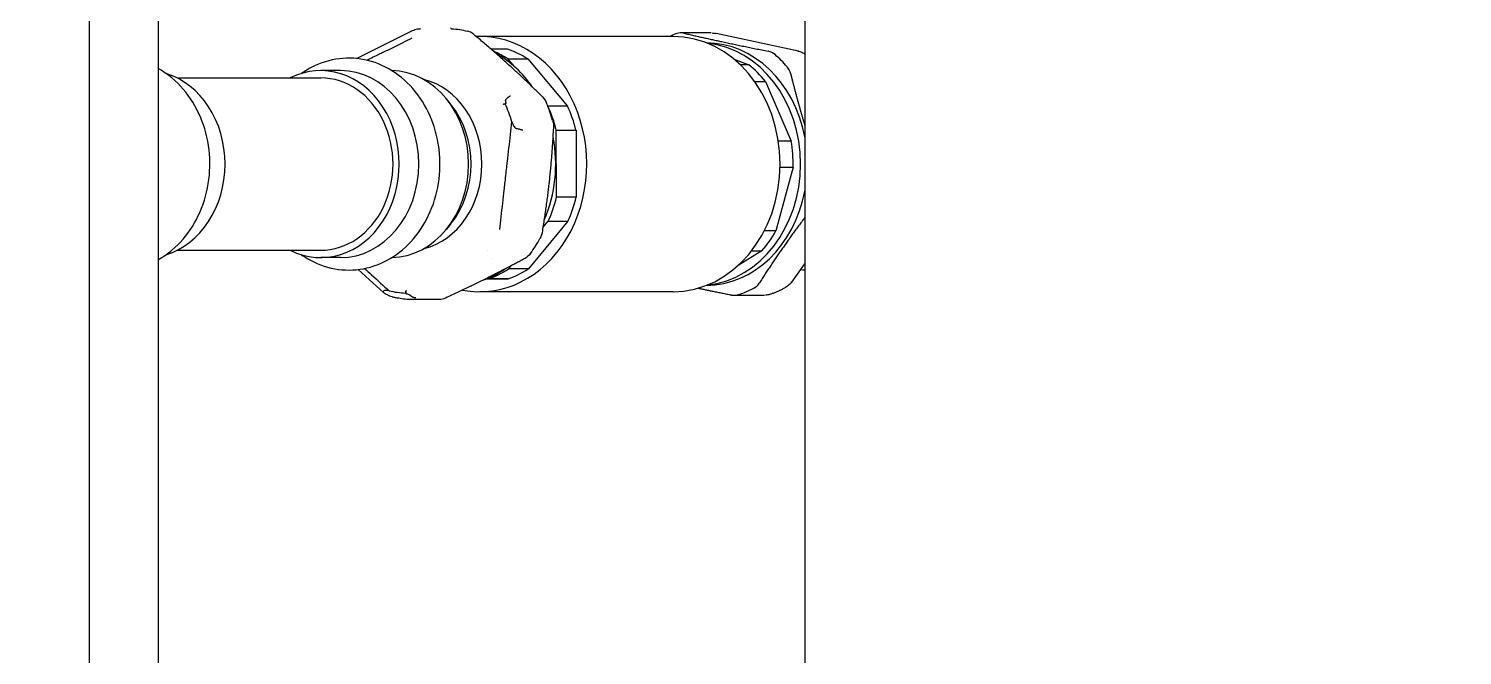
# Model space of a CAD drawing. Header units: millimetres. Extents: x 0 to 157650, y 0 to 89100.
# Drawn here: x 36914.3 to 37363.3, y 75576.4 to 75772.8 of the extents above; entities that cross this region are included whole.
import ezdxf

# ---------------------------------------------------------------- set-up
doc = ezdxf.new("R2010")
doc.units = ezdxf.units.MM
doc.header["$LTSCALE"] = 150
doc.layers.add('Visible', color=7, linetype='Continuous', lineweight=25)

msp = doc.modelspace()

# ---------------------------------------------------------------- linework, layer by layer
at = {"layer": 'Visible', "color": 9, "true_color": 0xc0c0c0}
for p, q in [((36933.24, 77071.66), (36933.24, 75197.38)), ((36954.93, 75197.38), (36954.93, 77071.66)), ((37157.4, 76297.38), (37157.4, 74993.23)), ((37016.93, 75763.47), (37034.33, 75772.15)), ((37034.5, 75772.23), (37034.89, 75772.38)), ((37116.11, 75770.38), (37055.57, 75770.38)), ((37128.04, 75771.49), (37118.63, 75771.49)), ((37129.08, 75771.4), (37129.48, 75771.34)), ((37155.45, 75765.78), (37129.57, 75771.32)), ((37064.26, 75766.42), (37059.08, 75766.42)), ((37155.54, 75765.76), (37155.82, 75765.68)), ((37011.94, 75759.68), (37005.78, 75759.68)), ((37066.45, 75760.92), (37064.42, 75763.33)), ((37064.42, 75763.33), (37070.58, 75763.33)), ((37070.58, 75763.33), (37083.08, 75748.53)), ((37135.23, 75763.24), (37139.81, 75761.5)), ((37139.81, 75761.5), (37137.17, 75761.5)), ((36960.78, 75757.38), (37005.78, 75757.38)), ((37141.69, 75756.24), (37145.03, 75756.24)), ((37145.03, 75756.24), (37153.12, 75737.59)), ((37046.44, 75749.21), (37045.13, 75750.81)), ((37076.91, 75748.53), (37076.84, 75748.63)), ((37083.08, 75748.53), (37076.91, 75748.53)), ((37079.62, 75720.01), (37079.55, 75741.01)), ((37079.55, 75741.01), (37085.72, 75741.01)), ((37085.72, 75741.01), (37085.78, 75720.01)), ((37153.12, 75737.59), (37149.09, 75737.59)), ((37153.69, 75729.46), (37148.35, 75709.45)), ((37149.63, 75729.46), (37153.69, 75729.46)), ((37085.78, 75720.01), (37079.62, 75720.01)), ((37046.44, 75711.55), (37045.13, 75709.95)), ((37083.19, 75712.47), (37070.79, 75697.57)), ((37075.46, 75710.59), (37077.03, 75712.47)), ((37077.03, 75712.47), (37083.19, 75712.47)), ((37148.35, 75709.45), (37144.68, 75709.45)), ((36960.78, 75703.38), (37005.78, 75703.38)), ((37057.98, 75703.38), (37057.98, 75703.38)), ((37143.94, 75703.22), (37136.5, 75698.63)), ((37140.72, 75703.22), (37143.94, 75703.22)), ((37011.94, 75701.08), (37005.78, 75701.08)), ((37025.5, 75690.07), (37017.48, 75697.35)), ((37064.62, 75697.57), (37065.4, 75698.5)), ((37070.79, 75697.57), (37064.62, 75697.57)), ((37153.33, 75693.4), (37157.4, 75699.15)), ((37064.48, 75694.42), (37057.72, 75694.39)), ((37057.79, 75694.42), (37058.32, 75694.42)), ((37058.32, 75694.42), (37064.48, 75694.42)), ((37033.23, 75687.95), (37033.23, 75687.95)), ((37042.9, 75687.94), (37033.57, 75687.94)), ((37116.11, 75690.38), (37055.57, 75690.38)), ((37135.35, 75689.27), (37144.76, 75689.27)), ((37146.33, 75689.54), (37146.33, 75689.54)), ((37151.07, 75691.58), (37151.07, 75691.58))]:
    msp.add_line(p, q, dxfattribs=at)
for centre, major_axis, ratio, start_param, end_param in [((37055.57, 75730.38), (0, -40), 0.838206, 6.122169, 9.457704), ((37127.02, 75730.36), (-0.01, 42.52), 0.838226, 0.276663, 0.344543), ((37116.11, 75730.38), (0, 40), 0.838206, 3.141593, 6.283185), ((37049.41, 75730.38), (0, 37.5), 0.838206, 5.785237, 5.944776), ((37047.5, 75730.38), (0, 38), 0.838206, 5.399218, 5.851665), ((37055.57, 75730.38), (0, 37.5), 0.838206, 5.785237, 6.003047), ((37126.36, 75730.38), (0, 38), 0.838206, 4.938056, 6.276315), ((37124.18, 75730.38), (0, 38), 0.838206, 3.228169, 6.196609), ((37127.01, 75730.37), (-0.01, 42.52), 0.838168, 5.51268, 5.651503), ((37005.78, 75730.38), (0, 29.3), 0.838206, 2.742726, 6.682052), ((37011.94, 75730.38), (0, 29.3), 0.838206, 3.141593, 6.283185), ((37027.53, 75730.38), (0, 29.3), 0.838206, 3.161181, 6.263597), ((37122.27, 75730.38), (0, -37.5), 0.838206, 2.331721, 2.549531), ((36951.25, 75730.38), (0, -29.3), 0.838206, 0.248863, 2.89273), ((37005.78, 75730.38), (0, -27), 0.838206, 0, 3.141593), ((37033.59, 75730.38), (0, 27), 0.838206, 3.340475, 6.084303), ((37030.22, 75730.38), (0, -27), 0.838206, 0.799078, 2.342514), ((37033.59, 75730.38), (0, 40.44), 0.838206, 5.045714, 5.199043), ((37044.65, 75730.37), (0, -42.52), 0.838261, 1.897804, 2.036627), ((37049.41, 75730.38), (0, 37.5), 0.838206, 4.999839, 5.217649), ((37055.57, 75730.38), (0, -37.5), 0.838206, 1.858247, 2.076056), ((37047.5, 75730.38), (0, 38), 0.838206, 4.238497, 4.935725), ((37122.27, 75730.38), (0, -37.5), 0.838206, 1.546323, 1.764133), ((37049.41, 75730.38), (0, 37.5), 0.838206, 4.214441, 4.432251), ((37055.57, 75730.38), (0, -37.5), 0.838206, 1.072848, 1.290658), ((37126.36, 75730.38), (0, -38), 0.838206, 0.006871, 1.34513), ((37044.65, 75730.39), (0.01, -42.52), 0.838253, 0.850442, 0.989265), ((37122.27, 75730.38), (0, -37.5), 0.838206, 0.760924, 0.978734), ((37047.5, 75730.38), (0, -38), 0.838206, 0.278919, 0.523424), ((37049.41, 75730.38), (0, -37.5), 0.838206, 0.28745, 0.50526), ((37047.77, 75730.38), (0, -32.75), 0.838206, 0.437357, 0.437427), ((37055.57, 75730.38), (0, -37.5), 0.838206, 0.28745, 0.50526), ((37033.59, 75730.38), (0, -40.44), 0.838206, 6.092911, 6.246241), ((37127.01, 75730.4), (-0.01, -42.52), 0.838186, 0.276975, 0.415798)]:
    msp.add_ellipse(centre, major_axis=major_axis, ratio=ratio, start_param=start_param, end_param=end_param, dxfattribs=at)
for points, knots in [([(38239.07, 73937.86), (38239.46, 73938.6), (38239.85, 73939.34), (38248.1, 73955.15), (38254.69, 73970.17), (38265.36, 74000.21), (38269.41, 74015.25), (38274.96, 74045.36), (38276.43, 74060.46), (38276.74, 74090.73), (38275.57, 74105.92), (38270.56, 74136.34), (38266.72, 74151.6), (38256.4, 74182.1), (38249.92, 74197.37), (38234.42, 74227.87), (38225.4, 74243.13), (38204.91, 74273.6), (38193.44, 74288.84), (38168.14, 74319.31), (38154.31, 74334.56), (38124.39, 74365.08), (38108.29, 74380.36), (38073.94, 74410.95), (38055.67, 74426.27), (38017.13, 74456.95), (37996.82, 74472.33), (37954.35, 74503.1), (37932.15, 74518.52), (37886.06, 74549.38), (37862.14, 74564.84), (37812.77, 74595.78), (37787.3, 74611.28), (37735.05, 74642.29), (37708.23, 74657.82), (37653.49, 74688.88), (37625.53, 74704.44), (37568.74, 74735.55), (37539.86, 74751.14), (37481.45, 74782.29), (37451.88, 74797.9), (37392.31, 74829.09), (37362.27, 74844.71), (37302.02, 74875.94), (37271.75, 74891.58), (37211.27, 74922.85), (37181.01, 74938.5), (37120.77, 74969.8), (37090.75, 74985.47), (37031.23, 75016.8), (37001.68, 75032.48), (36943.33, 75063.85), (36914.49, 75079.56), (36857.76, 75110.96), (36829.83, 75126.69), (36775.16, 75158.15), (36748.37, 75173.9), (36696.17, 75205.41), (36670.72, 75221.19), (36621.39, 75252.77), (36597.48, 75268.59), (36551.4, 75300.25), (36529.21, 75316.12), (36486.74, 75347.88), (36466.44, 75363.8), (36427.92, 75395.68), (36409.67, 75411.66), (36375.4, 75443.68), (36359.36, 75459.74), (36329.65, 75491.92), (36315.96, 75508.06), (36291.08, 75540.39), (36279.86, 75556.6), (36260.06, 75589.06), (36251.44, 75605.33), (36236.92, 75637.85), (36230.98, 75654.13), (36221.86, 75686.63), (36218.65, 75702.87), (36215.54, 75730.17), (36214.91, 75741.23), (36214.91, 75768.39), (36216.24, 75784.5), (36221.57, 75816.64), (36225.57, 75832.7), (36236.16, 75864.77), (36242.78, 75880.81), (36258.61, 75912.88), (36267.84, 75928.94), (36288.83, 75961.03), (36300.62, 75977.09), (36326.65, 76009.2), (36340.92, 76025.26), (36371.78, 76057.33), (36388.4, 76073.36), (36423.82, 76105.36), (36442.65, 76121.35), (36482.32, 76153.26), (36503.19, 76169.21), (36539.36, 76195.62), (36554.15, 76206.12), (36569.33, 76216.6)], [233.696374, 233.696374, 233.696374, 233.696374, 234.19462, 234.19462, 244.352081, 244.352081, 254.585345, 254.585345, 264.906306, 264.906306, 275.291368, 275.291368, 285.679992, 285.679992, 296.008646, 296.008646, 306.248979, 306.248979, 316.411052, 316.411052, 326.52219, 326.52219, 336.609069, 336.609069, 346.690891, 346.690891, 356.779246, 356.779246, 366.880128, 366.880128, 376.996012, 376.996012, 387.127394, 387.127394, 397.273773, 397.273773, 407.434241, 407.434241, 417.607804, 417.607804, 427.793556, 427.793556, 437.990759, 437.990759, 448.198883, 448.198883, 458.41762, 458.41762, 468.646888, 468.646888, 478.886838, 478.886838, 489.137851, 489.137851, 499.400537, 499.400537, 509.675721, 509.675721, 519.9644, 519.9644, 530.26764, 530.26764, 540.586359, 540.586359, 550.920897, 550.920897, 561.270226, 561.270226, 571.63061, 571.63061, 581.993649, 581.993649, 592.344121, 592.344121, 602.659358, 602.659358, 612.913544, 612.913544, 623.089587, 623.089587, 630.01079, 630.01079, 640.084209, 640.084209, 650.159607, 650.159607, 660.284002, 660.284002, 670.483975, 670.483975, 680.757804, 680.757804, 691.084976, 691.084976, 701.440329, 701.440329, 711.803371, 711.803371, 722.160965, 722.160965, 728.990178, 728.990178, 728.990178, 728.990178]), ([(36581.45, 76178.22), (36559.74, 76162.96), (36538.91, 76147.69), (36499.02, 76117.07), (36479.95, 76101.69), (36443.99, 76071.03), (36427.07, 76055.71), (36395.53, 76025.19), (36380.89, 76009.95), (36353.98, 75979.58), (36341.71, 75964.42), (36319.6, 75934.2), (36309.75, 75919.12), (36292.55, 75889.03), (36285.19, 75873.99), (36272.99, 75843.96), (36268.16, 75828.93), (36261.05, 75798.85), (36258.78, 75783.77), (36256.87, 75753.56), (36257.23, 75738.4), (36260.62, 75708.02), (36263.65, 75692.78), (36272.36, 75662.29), (36278.04, 75647.02), (36291.99, 75616.51), (36300.24, 75601.26), (36319.24, 75570.78), (36329.97, 75555.54), (36353.83, 75525.08), (36366.95, 75509.83), (36395.48, 75479.34), (36410.91, 75464.07), (36443.93, 75433.51), (36461.55, 75418.2), (36498.84, 75387.56), (36518.54, 75372.2), (36559.84, 75341.46), (36581.48, 75326.05), (36626.5, 75295.22), (36649.92, 75279.77), (36698.32, 75248.86), (36723.34, 75233.37), (36774.76, 75202.39), (36801.19, 75186.87), (36855.21, 75155.82), (36882.85, 75140.28), (36939.06, 75109.18), (36967.68, 75093.6), (37025.65, 75062.46), (37055.04, 75046.86), (37114.3, 75015.68), (37144.22, 75000.07), (37204.32, 74968.85), (37234.54, 74953.22), (37295, 74921.96), (37325.29, 74906.32), (37385.65, 74875.03), (37415.77, 74859.37), (37475.56, 74828.05), (37505.27, 74812.37), (37564.03, 74781.01), (37593.11, 74765.32), (37650.38, 74733.92), (37678.61, 74718.2), (37733.96, 74686.76), (37761.11, 74671.02), (37814.11, 74639.53), (37839.99, 74623.76), (37890.23, 74592.2), (37914.63, 74576.4), (37961.73, 74544.77), (37984.47, 74528.92), (38028.07, 74497.19), (38048.97, 74481.29), (38088.72, 74449.46), (38107.61, 74433.5), (38143.2, 74401.52), (38159.93, 74385.49), (38191.06, 74353.37), (38205.48, 74337.26), (38231.86, 74304.98), (38243.84, 74288.79), (38265.21, 74256.37), (38274.63, 74240.12), (38290.78, 74207.61), (38297.54, 74191.33), (38308.32, 74158.82), (38312.36, 74142.56), (38317.68, 74110.31), (38319, 74094.29), (38319, 74062.19), (38317.66, 74046.08), (38312.33, 74013.93), (38308.34, 73997.87), (38297.74, 73965.8), (38291.12, 73949.75), (38277.32, 73921.78), (38270.68, 73909.81), (38263.36, 73897.87)], [0, 0, 0, 0, 10.007682, 10.007682, 20.114017, 20.114017, 30.206515, 30.206515, 40.289731, 40.289731, 50.372958, 50.372958, 60.472328, 60.472328, 70.611639, 70.611639, 80.818631, 80.818631, 91.112273, 91.112273, 101.482067, 101.482067, 111.877277, 111.877277, 122.230255, 122.230255, 132.498979, 132.498979, 142.682988, 142.682988, 152.806635, 152.806635, 162.898146, 162.898146, 172.979416, 172.979416, 183.064332, 183.064332, 193.160445, 193.160445, 203.271153, 203.271153, 213.397437, 213.397437, 223.539018, 223.539018, 233.695058, 233.695058, 243.864553, 243.864553, 254.046544, 254.046544, 264.240224, 264.240224, 274.444986, 274.444986, 284.660442, 284.660442, 294.886432, 294.886432, 305.123024, 305.123024, 315.370519, 315.370519, 325.629448, 325.629448, 335.900562, 335.900562, 346.1848, 346.1848, 356.483213, 356.483213, 366.796787, 366.796787, 377.1261, 377.1261, 387.470665, 387.470665, 397.827789, 397.827789, 408.190814, 408.190814, 418.546918, 418.546918, 428.875714, 428.875714, 439.15154, 439.15154, 449.352886, 449.352886, 459.367363, 459.367363, 469.442868, 469.442868, 479.517934, 479.517934, 489.64154, 489.64154, 497.243046, 497.243046, 497.243046, 497.243046]), ([(37034.31, 75769.82), (37032.36, 75768.85), (37030.17, 75767.76), (37027.89, 75766.64), (37026.76, 75766.08), (37025.66, 75765.55), (37024.68, 75765.07), (37023.71, 75764.59), (37022.61, 75764.05), (37021.14, 75763.34), (37020.84, 75763.19), (37020.55, 75763.05), (37020.27, 75762.91)], [0, 0, 0, 0, 0.25, 0.25, 0.25, 0.375, 0.375, 0.375, 0.5, 0.5, 0.5, 0.526111, 0.526111, 0.526111, 0.526111]), ([(37034.89, 75772.38), (37035.42, 75772.59), (37035.98, 75772.73), (37036.73, 75772.81), (37036.92, 75772.82), (37037.12, 75772.82)], [0, 0, 0, 0, 0.1711898, 0.1711898, 0.2319281, 0.2319281, 0.2319281, 0.2319281]), ([(37046.72, 75772.81), (37047.59, 75772.75), (37048.47, 75772.65), (37050.1, 75772.39), (37050.87, 75772.24), (37051.62, 75772.06)], [10.1071965, 10.1071965, 10.1071965, 10.1071965, 10.4091804, 10.4091804, 10.6710732, 10.6710732, 10.6710732, 10.6710732]), ([(37053.76, 75770.95), (37053.74, 75770.97), (37053.71, 75771), (37053.04, 75771.54), (37052.32, 75771.9), (37051.62, 75772.06)], [0.7579553, 0.7579553, 0.7579553, 0.7579553, 0.7685595, 0.7685595, 1.0213506, 1.0213506, 1.0213506, 1.0213506]), ([(37119.47, 75771.4), (37119.44, 75771.4), (37119.41, 75771.41), (37118.7, 75771.56), (37117.96, 75771.49), (37117.28, 75771.26)], [0.7579553, 0.7579553, 0.7579553, 0.7579553, 0.7685595, 0.7685595, 1.0213512, 1.0213512, 1.0213512, 1.0213512]), ([(37148.05, 75764.68), (37147.48, 75765.18), (37146.76, 75765.55), (37145.95, 75765.73), (37145.92, 75765.74), (37145.89, 75765.75)], [-1.0213512, -1.0213512, -1.0213512, -1.0213512, -0.7685595, -0.7685595, -0.7579553, -0.7579553, -0.7579553, -0.7579553]), ([(37155.23, 75765.81), (37155.24, 75765.81), (37155.24, 75765.81), (37155.3, 75765.81), (37155.37, 75765.8), (37155.47, 75765.78), (37155.51, 75765.77), (37155.54, 75765.76)], [-0.23832717, -0.23832717, -0.23832717, -0.23832717, -0.23741643, -0.23741643, -0.20850754, -0.20850754, -0.19185015, -0.19185015, -0.19185015, -0.19185015]), ([(37155.81, 75765.68), (37156.24, 75765.56), (37156.65, 75765.36), (37157.15, 75765.05), (37157.28, 75764.96), (37157.4, 75764.87)], [0, 0, 0, 0, 0.1471962, 0.1471962, 0.1962111, 0.1962111, 0.1962111, 0.1962111]), ([(36954.93, 75700.49), (36956.43, 75701.33), (36957.85, 75702.32), (36961.66, 75705.51), (36963.82, 75708.02), (36967.39, 75713.73), (36968.78, 75716.94), (36970.64, 75723.73), (36971.09, 75727.31), (36971, 75734.46), (36970.45, 75738.04), (36968.4, 75744.81), (36966.9, 75748.01), (36963.08, 75753.67), (36960.78, 75756.15), (36957.13, 75758.93), (36956.05, 75759.64), (36954.93, 75760.27)], [0.439782, 0.439782, 0.439782, 0.439782, 0.611404, 0.611404, 0.929492, 0.929492, 1.255841, 1.255841, 1.586187, 1.586187, 1.917513, 1.917513, 2.247632, 2.247632, 2.573282, 2.573282, 2.701811, 2.701811, 2.701811, 2.701811]), ([(37040.98, 75742.96), (37039.82, 75746.27), (37038.19, 75749.38), (37034.15, 75754.81), (37031.75, 75757.15), (37026.45, 75760.78), (37023.56, 75762.1), (37017.63, 75763.57), (37014.59, 75763.76), (37008.64, 75763.05), (37005.73, 75762.14), (37001.91, 75760.19), (37000.82, 75759.53), (36999.77, 75758.79)], [0, 0, 0, 0, 0.329182, 0.329182, 0.65356, 0.65356, 0.968924, 0.968924, 1.275246, 1.275246, 1.579918, 1.579918, 1.707097, 1.707097, 1.707097, 1.707097]), ([(37152.98, 75758.61), (37152.97, 75758.65), (37152.96, 75758.68), (37152.73, 75759.54), (37152.33, 75760.29), (37151.83, 75760.88)], [-1.2847473, -1.2847473, -1.2847473, -1.2847473, -1.2741431, -1.2741431, -1.0213514, -1.0213514, -1.0213514, -1.0213514]), ([(37063.66, 75750.33), (37063.67, 75750.41), (37063.69, 75750.48), (37063.74, 75750.58), (37063.76, 75750.62), (37063.78, 75750.65)], [-0.08169384, -0.08169384, -0.08169384, -0.08169384, -0.05871853, -0.05871853, -0.04561007, -0.04561007, -0.04561007, -0.04561007]), ([(37063.78, 75750.65), (37063.81, 75750.69), (37063.84, 75750.72), (37063.87, 75750.75), (37063.9, 75750.79), (37063.94, 75750.82), (37063.97, 75750.86), (37064.03, 75750.92), (37064.1, 75750.99), (37064.16, 75751.05), (37064.22, 75751.11), (37064.28, 75751.16), (37064.35, 75751.22), (37064.41, 75751.27), (37064.47, 75751.32), (37064.53, 75751.37), (37064.58, 75751.4), (37064.62, 75751.44), (37064.67, 75751.48), (37064.73, 75751.52), (37064.8, 75751.56), (37064.86, 75751.6), (37064.94, 75751.65), (37065.01, 75751.69), (37065.08, 75751.72), (37065.13, 75751.74), (37065.19, 75751.76), (37065.23, 75751.77)], [0.0000448, 0.0000448, 0.0000448, 0.0000448, 0.0530547, 0.0530547, 0.0530547, 0.1165912, 0.1165912, 0.1165912, 0.2330323, 0.2330323, 0.2330323, 0.3495525, 0.3495525, 0.3495525, 0.4657404, 0.4657404, 0.4657404, 0.5627145, 0.5627145, 0.5627145, 0.694046, 0.694046, 0.694046, 0.8679399, 0.8679399, 0.8679399, 1, 1, 1, 1]), ([(37075.12, 75751.55), (37075.14, 75751.53), (37075.17, 75751.5), (37075.72, 75750.93), (37076.17, 75750.22), (37076.49, 75749.47)], [-1.2847473, -1.2847473, -1.2847473, -1.2847473, -1.2741431, -1.2741431, -1.0213514, -1.0213514, -1.0213514, -1.0213514]), ([(37063.56, 75749.29), (37063.45, 75749.26), (37063.32, 75749.21), (37063.1, 75749.14), (37062.99, 75749.09), (37062.88, 75749.04)], [-0.08252259, -0.08252259, -0.08252259, -0.08252259, -0.04276846, -0.04276846, -0.00000216, -0.00000216, -0.00000216, -0.00000216]), ([(37063.09, 75749.13), (37063.09, 75749.13), (37063.09, 75749.13), (37063.09, 75749.13), (37063.09, 75749.13), (37063.1, 75749.13), (37063.1, 75749.13), (37063.1, 75749.13), (37063.1, 75749.14), (37063.11, 75749.14), (37063.11, 75749.14), (37063.12, 75749.14)], [0, 0, 0, 0, 0.000203256, 0.000203256, 0.000406003, 0.000406003, 0.000824398, 0.000824398, 0.001682502, 0.001682502, 0.002980989, 0.002980989, 0.002980989, 0.002980989]), ([(37063.12, 75749.14), (37063.13, 75749.15), (37063.14, 75749.15), (37063.2, 75749.17), (37063.25, 75749.19), (37063.33, 75749.22), (37063.36, 75749.23), (37063.38, 75749.24)], [0.02926263, 0.02926263, 0.02926263, 0.02926263, 0.03366743, 0.03366743, 0.05102099, 0.05102099, 0.06001542, 0.06001542, 0.06001542, 0.06001542]), ([(37063.77, 75749.33), (37063.74, 75749.33), (37063.7, 75749.32), (37063.62, 75749.31), (37063.59, 75749.3), (37063.56, 75749.29)], [-0.01957233, -0.01957233, -0.01957233, -0.01957233, -0.0100574, -0.0100574, -0.00001906, -0.00001906, -0.00001906, -0.00001906]), ([(37063.66, 75750.33), (37063.64, 75750.2), (37063.64, 75750.05), (37063.67, 75749.72), (37063.72, 75749.52), (37063.77, 75749.33)], [-0.1818308, -0.1818308, -0.1818308, -0.1818308, -0.1388269, -0.1388269, -0.078892, -0.078892, -0.078892, -0.078892]), ([(36999.77, 75701.97), (37000.34, 75701.57), (37000.93, 75701.19), (37004.22, 75699.23), (37007.16, 75698.12), (37013.14, 75697.04), (37016.17, 75697.05), (37022.07, 75698.16), (37024.93, 75699.25), (37030.24, 75702.4), (37032.69, 75704.49), (37036.95, 75709.46), (37038.74, 75712.37), (37041.47, 75718.72), (37042.39, 75722.17), (37043.25, 75729.24), (37043.19, 75732.86), (37042.28, 75738.63), (37041.73, 75740.83), (37040.98, 75742.96)], [3.783378, 3.783378, 3.783378, 3.783378, 3.853113, 3.853113, 4.166613, 4.166613, 4.471924, 4.471924, 4.777337, 4.777337, 5.090785, 5.090785, 5.413537, 5.413537, 5.741966, 5.741966, 6.072488, 6.072488, 6.283185, 6.283185, 6.283185, 6.283185]), ([(37061.86, 75709.92), (37062.13, 75712.42), (37062.44, 75715.23), (37062.77, 75718.14), (37062.93, 75719.59), (37063.09, 75721), (37063.23, 75722.25), (37063.37, 75723.49), (37063.53, 75724.9), (37063.74, 75726.77), (37063.96, 75728.64), (37064.12, 75730.04), (37064.26, 75731.29), (37064.4, 75732.54), (37064.56, 75733.94), (37064.72, 75735.4), (37065.05, 75738.31), (37065.36, 75741.11), (37065.63, 75743.61)], [0, 0, 0, 0, 0.25, 0.25, 0.25, 0.375, 0.375, 0.375, 0.5, 0.5, 0.5, 0.625, 0.625, 0.625, 0.75, 0.75, 0.75, 1, 1, 1, 1]), ([(37065.63, 75743.61), (37065.74, 75743.3), (37065.86, 75742.99), (37066.09, 75742.51), (37066.21, 75742.31), (37066.47, 75741.94), (37066.62, 75741.77), (37066.88, 75741.58), (37066.99, 75741.53), (37067.12, 75741.5), (37067.14, 75741.49), (37067.15, 75741.49)], [-0.2914755, -0.2914755, -0.2914755, -0.2914755, -0.1933776, -0.1933776, -0.1301104, -0.1301104, -0.0668432, -0.0668432, -0.0334216, -0.0334216, -0.0286576, -0.0286576, -0.0286576, -0.0286576]), ([(37078.4, 75744.03), (37078.63, 75743.23), (37078.74, 75742.33), (37078.7, 75741.41), (37078.7, 75741.38), (37078.7, 75741.34)], [-1.0213512, -1.0213512, -1.0213512, -1.0213512, -0.7685595, -0.7685595, -0.7579553, -0.7579553, -0.7579553, -0.7579553]), ([(37069.02, 75740.98), (37069.02, 75740.98), (37069.01, 75740.98), (37068.96, 75741), (37068.91, 75741.01), (37068.79, 75741.05), (37068.73, 75741.07), (37068.53, 75741.14), (37068.38, 75741.18), (37068.06, 75741.27), (37067.9, 75741.31), (37067.54, 75741.4), (37067.35, 75741.45), (37067.15, 75741.49)], [-0.2383272, -0.2383272, -0.2383272, -0.2383272, -0.2374164, -0.2374164, -0.2085075, -0.2085075, -0.1789742, -0.1789742, -0.1190148, -0.1190148, -0.0606089, -0.0606089, -0.0001158, -0.0001158, -0.0001158, -0.0001158]), ([(37075.29, 75709.57), (37075.29, 75709.54), (37075.28, 75709.5), (37075.12, 75708.59), (37074.82, 75707.74), (37074.43, 75707.04)], [0.7579553, 0.7579553, 0.7579553, 0.7579553, 0.7685595, 0.7685595, 1.0213512, 1.0213512, 1.0213512, 1.0213512]), ([(37071.44, 75702.35), (37070.97, 75701.71), (37070.38, 75701.17), (37069.73, 75700.8), (37069.7, 75700.79), (37069.68, 75700.77)], [-1.0213512, -1.0213512, -1.0213512, -1.0213512, -0.7685595, -0.7685595, -0.7579553, -0.7579553, -0.7579553, -0.7579553]), ([(37019.53, 75697.69), (37020.2, 75697.07), (37020.93, 75696.4), (37021.67, 75695.71), (37023.62, 75693.92), (37025.5, 75692.2), (37027.18, 75690.67)], [0.6544836, 0.6544836, 0.6544836, 0.6544836, 0.75, 0.75, 0.75, 1, 1, 1, 1]), ([(37141.4, 75691.5), (37142.05, 75691.84), (37142.64, 75692.37), (37143.1, 75693.06), (37143.12, 75693.09), (37143.14, 75693.12)], [-1.0213512, -1.0213512, -1.0213512, -1.0213512, -0.7685595, -0.7685595, -0.7579553, -0.7579553, -0.7579553, -0.7579553]), ([(37152.89, 75692.95), (37152.5, 75692.56), (37152.07, 75692.21), (37151.45, 75691.79), (37151.26, 75691.68), (37151.08, 75691.58)], [0.0000107, 0.0000107, 0.0000107, 0.0000107, 0.1642719, 0.1642719, 0.2313215, 0.2313215, 0.2313215, 0.2313215]), ([(37152.98, 75693.4), (37152.98, 75693.4), (37152.98, 75693.4), (37153.03, 75693.39), (37153.06, 75693.38), (37153.14, 75693.36), (37153.17, 75693.36), (37153.25, 75693.35), (37153.29, 75693.36), (37153.33, 75693.39), (37153.33, 75693.4), (37153.33, 75693.4)], [-0.2383276, -0.2383276, -0.2383276, -0.2383276, -0.2374168, -0.2374168, -0.2085078, -0.2085078, -0.1789743, -0.1789743, -0.119015, -0.119015, -0.1086157, -0.1086157, -0.1086157, -0.1086157]), ([(37025.52, 75690.05), (37025.51, 75690.06), (37025.49, 75690.08), (37025.44, 75690.14), (37025.42, 75690.2), (37025.41, 75690.34), (37025.42, 75690.43), (37025.44, 75690.54)], [-0.1429245, -0.1429245, -0.1429245, -0.1429245, -0.1190149, -0.1190149, -0.0606092, -0.0606092, -0.0001158, -0.0001158, -0.0001158, -0.0001158]), ([(37027.18, 75690.67), (37026.91, 75690.72), (37026.65, 75690.76), (37026.24, 75690.8), (37026.07, 75690.81), (37025.77, 75690.79), (37025.64, 75690.77), (37025.5, 75690.67), (37025.46, 75690.63), (37025.44, 75690.56), (37025.44, 75690.55), (37025.44, 75690.54)], [-0.2914746, -0.2914746, -0.2914746, -0.2914746, -0.1933776, -0.1933776, -0.1301104, -0.1301104, -0.0668432, -0.0668432, -0.0334216, -0.0334216, -0.0286576, -0.0286576, -0.0286576, -0.0286576]), ([(37028.17, 75688.73), (37027.62, 75688.86), (37027.09, 75689.08), (37026.38, 75689.48), (37026.18, 75689.6), (37025.99, 75689.73)], [0.002163, 0.002163, 0.002163, 0.002163, 0.1785118, 0.1785118, 0.247394, 0.247394, 0.247394, 0.247394]), ([(37033.23, 75687.95), (37032.89, 75687.98), (37032.55, 75688.01), (37031.87, 75688.08), (37031.54, 75688.12), (37030.86, 75688.21), (37030.53, 75688.26), (37029.86, 75688.37), (37029.52, 75688.43), (37028.86, 75688.57), (37028.52, 75688.64), (37028.19, 75688.72)], [2.0249834, 2.0249834, 2.0249834, 2.0249834, 2.0527474, 2.0527474, 2.0805114, 2.0805114, 2.1082754, 2.1082754, 2.1360394, 2.1360394, 2.1638034, 2.1638034, 2.1638034, 2.1638034]), ([(37032.34, 75689.97), (37032.37, 75690.09), (37032.4, 75690.25), (37032.45, 75690.51), (37032.48, 75690.65), (37032.5, 75690.79)], [-0.08251846, -0.08251846, -0.08251846, -0.08251846, -0.0427687, -0.0427687, -0.00000216, -0.00000216, -0.00000216, -0.00000216]), ([(37032.39, 75689.81), (37032.39, 75689.84), (37032.38, 75689.86), (37032.36, 75689.92), (37032.35, 75689.95), (37032.34, 75689.97)], [-0.01957093, -0.01957093, -0.01957093, -0.01957093, -0.01005713, -0.01005713, -0.00001915, -0.00001915, -0.00001915, -0.00001915]), ([(37032.5, 75690.79), (37032.49, 75690.74), (37032.48, 75690.69), (37032.47, 75690.58), (37032.46, 75690.52), (37032.45, 75690.4), (37032.44, 75690.35), (37032.43, 75690.21), (37032.43, 75690.13), (37032.41, 75689.97), (37032.4, 75689.89), (37032.39, 75689.81)], [0.0000022, 0.0000022, 0.0000022, 0.0000022, 0.0151522, 0.0151522, 0.0336675, 0.0336675, 0.051021, 0.051021, 0.0758003, 0.0758003, 0.1027021, 0.1027021, 0.1027021, 0.1027021]), ([(37032.39, 75689.81), (37032.57, 75689.79), (37032.76, 75689.75), (37033.09, 75689.66), (37033.23, 75689.62), (37033.36, 75689.56)], [0.0788932, 0.0788932, 0.0788932, 0.0788932, 0.1388269, 0.1388269, 0.1818308, 0.1818308, 0.1818308, 0.1818308]), ([(37033.36, 75689.56), (37033.45, 75689.52), (37033.53, 75689.47), (37033.63, 75689.41), (37033.66, 75689.39), (37033.68, 75689.37)], [-0.08138791, -0.08138791, -0.08138791, -0.08138791, -0.05397966, -0.05397966, -0.04549845, -0.04549845, -0.04549845, -0.04549845]), ([(37033.68, 75689.37), (37033.71, 75689.34), (37033.74, 75689.32), (37033.78, 75689.29), (37033.81, 75689.25), (37033.85, 75689.22), (37033.89, 75689.19), (37033.96, 75689.13), (37034.04, 75689.07), (37034.11, 75689.02), (37034.18, 75688.97), (37034.26, 75688.92), (37034.33, 75688.87), (37034.4, 75688.83), (37034.48, 75688.79), (37034.55, 75688.75), (37034.62, 75688.72), (37034.68, 75688.7), (37034.74, 75688.67), (37034.83, 75688.64), (37034.91, 75688.61), (37034.99, 75688.59), (37035.1, 75688.57), (37035.21, 75688.55), (37035.32, 75688.54), (37035.4, 75688.54), (37035.47, 75688.54), (37035.55, 75688.55)], [0.0000447, 0.0000447, 0.0000447, 0.0000447, 0.0530547, 0.0530547, 0.0530547, 0.1165912, 0.1165912, 0.1165912, 0.2330323, 0.2330323, 0.2330323, 0.3495525, 0.3495525, 0.3495525, 0.4657404, 0.4657404, 0.4657404, 0.5627145, 0.5627145, 0.5627145, 0.694046, 0.694046, 0.694046, 0.8679399, 0.8679399, 0.8679399, 1, 1, 1, 1]), ([(37044.91, 75688.41), (37044.88, 75688.39), (37044.85, 75688.38), (37044.19, 75688.08), (37043.52, 75687.94), (37042.9, 75687.94)], [-1.2847473, -1.2847473, -1.2847473, -1.2847473, -1.2741431, -1.2741431, -1.0557857, -1.0557857, -1.0557857, -1.0557857]), ([(37134.41, 75689.36), (37134.45, 75689.36), (37134.48, 75689.35), (37135.29, 75689.21), (37136.07, 75689.27), (37136.75, 75689.5)], [-1.2847473, -1.2847473, -1.2847473, -1.2847473, -1.2741431, -1.2741431, -1.0213514, -1.0213514, -1.0213514, -1.0213514]), ([(37146.33, 75689.54), (37146.65, 75689.65), (37146.97, 75689.76), (37147.62, 75690.01), (37147.94, 75690.13), (37148.57, 75690.39), (37148.89, 75690.53), (37149.52, 75690.81), (37149.84, 75690.96), (37150.46, 75691.26), (37150.77, 75691.42), (37151.07, 75691.58)], [4.1193786, 4.1193786, 4.1193786, 4.1193786, 4.1471442, 4.1471442, 4.1749097, 4.1749097, 4.2026753, 4.2026753, 4.2304409, 4.2304409, 4.2582064, 4.2582064, 4.2582064, 4.2582064])]:
    msp.add_open_spline(points, degree=3, knots=knots, dxfattribs=at)
for points in [[(37034.46, 75772.2), (37034.41, 75772.19), (37034.37, 75772.17), (37034.33, 75772.15)], [(37046.72, 75772.81), (37046.62, 75772.82), (37046.53, 75772.82), (37046.43, 75772.82)], [(37128.37, 75771.48), (37128.61, 75771.47), (37128.85, 75771.44), (37129.08, 75771.4)], [(37129.48, 75771.34), (37129.46, 75771.34), (37129.43, 75771.34), (37129.41, 75771.33)], [(37129.57, 75771.32), (37129.52, 75771.33), (37129.46, 75771.33), (37129.41, 75771.33)], [(37157.4, 75697.18), (37156.94, 75697.18), (37156.48, 75697.18), (37156.02, 75697.21)], [(37153.32, 75693.39), (37153.18, 75693.24), (37153.03, 75693.1), (37152.89, 75692.95)], [(37025.99, 75689.73), (37025.84, 75689.83), (37025.68, 75689.94), (37025.52, 75690.05)], [(37033.56, 75687.94), (37033.45, 75687.94), (37033.34, 75687.95), (37033.23, 75687.95)], [(37033.57, 75687.94), (37033.57, 75687.94), (37033.56, 75687.94), (37033.56, 75687.94)], [(37146.31, 75689.53), (37145.9, 75689.4), (37145.48, 75689.31), (37145.07, 75689.28)]]:
    msp.add_open_spline(points, degree=3, dxfattribs=at)
for points, weights in [([(37075.12, 75751.55), (37065.34, 75761.25), (37053.76, 75770.95)], [1.86331324179, 2.01575901207, 1.86331324179]), ([(37119.47, 75771.4), (37131.79, 75768.57), (37145.89, 75765.75)], [1.86347346303, 2.01593234171, 1.86347346303]), ([(37152.98, 75758.61), (37155.02, 75750.21), (37157.4, 75742.45)], [1.86331324179, 1.94532305494, 1.93909677678]), ([(37075.29, 75709.57), (37077.89, 75725.46), (37078.7, 75741.34)], [1.86347346303, 2.01593234171, 1.86347346303]), ([(37157.4, 75713.64), (37149.78, 75703.59), (37143.14, 75693.12)], [1.9031445151, 1.99220370375, 1.86331324179]), ([(37069.68, 75700.77), (37058.19, 75694.59), (37044.91, 75688.41)], [1.86331324179, 2.01575901207, 1.86331324179]), ([(37123.99, 75691.5), (37128.88, 75690.47), (37134.41, 75689.36)], [1.93471550831, 1.92030910604, 1.86336994033])]:
    msp.add_rational_spline(points, weights, degree=2, dxfattribs=at)

doc.saveas('drawing.dxf')
